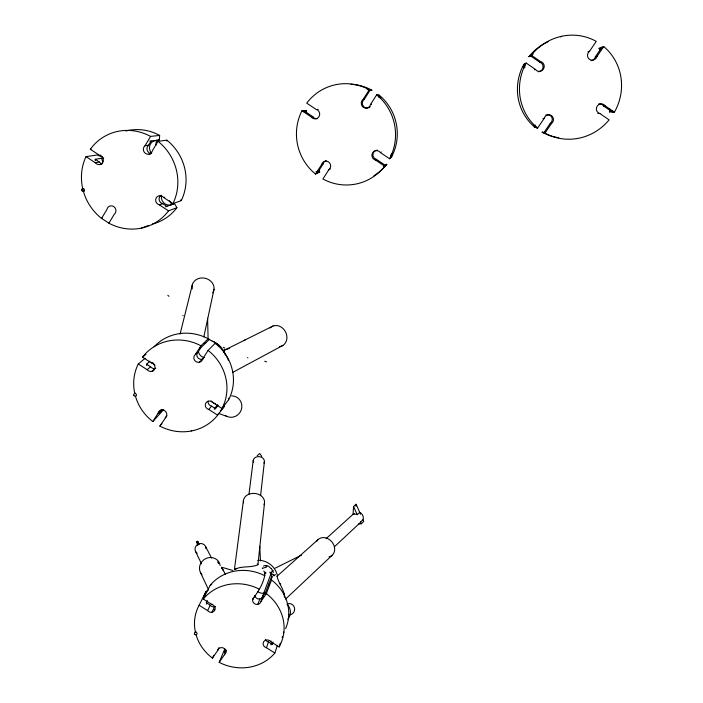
<?xml version="1.0" encoding="UTF-8"?>
<svg xmlns="http://www.w3.org/2000/svg" width="703" height="703" viewBox="0 0 703 703"><rect width="100%" height="100%" fill="white"/><g stroke="black" fill="none" stroke-linecap="round" stroke-linejoin="round"><path stroke-width="1.05" d="M285.576 628.658A43.946 40.625 19.7 0 0 271.534 580.019L271.595 576.601L265.479 592.576L263.063 596.091L261.015 601.408A4.306 3.998 19.3 0 1 254.556 603.719A4.306 3.998 19.3 0 1 254.214 597.102L254.75 595.766M609.765 109.123L609.448 111.918L614.404 112.199A52.558 50.519 -59.6 0 0 603.719 46.53L599.044 48.279L600.002 50.15M254.214 597.102C259.407 589.87 264.425 581.478 265.093 572.462L264.539 573.85M392.01 153.641L391.501 157.077L389.585 158.755L380.385 152.577A4.772 4.693 84.8 0 0 372.678 152.762A4.772 4.693 84.8 0 0 375.551 160.047L384.743 166.207L386.799 164.3L384.049 165.882M362.976 519.763L360.454 522.101A5.554 4.649 48.9 0 1 358.899 523.902L361.201 523.779L363.715 521.441L362.976 519.763A5.527 4.64 48.8 0 0 359.708 512.373L357.177 514.675A5.554 4.649 48.9 0 0 353.047 514.543L353.565 506.512L356.122 504.244L360.525 514.218M355.99 506.239L356.122 504.244M125.811 131.004A48.577 46.09 58.1 0 1 159.651 135.407L159.317 139.985L151.101 141.022A8.049 7.636 61.3 0 0 149.739 141.145M262.386 567.831L262.421 568.595M166.769 141.031L166.848 140.169L158.008 141.321L152.446 150.6A4.789 4.543 61.1 0 1 145.556 153.465A4.789 4.543 61.1 0 1 145.038 145.706L150.591 136.408L159.651 135.407M234.451 569.535C241.393 565.537 250.989 568.103 257.913 564.729L264.504 503.058M260.593 495.633L264.39 461.836M257.922 564.676L257.693 563.955M306.376 111.9L306.534 110.512L301.974 110.714A50.695 49.526 80.4 0 0 315.577 174.08L319.698 171.954L318.687 170.144M248.985 494.209L253.221 460.43M243.431 500.483L234.415 569.606L236.841 568.525M523.304 67.154L523.858 64.307L525.238 63.551A14.078 13.542 -64.7 0 0 524.763 67.901M273.924 575.915L273.977 575.212M203.826 336.913L214.028 289.205M180.082 334.066L192.481 284.249M277.36 645.38L274.873 653.034L266.463 647.727A4.271 3.937 17.5 0 1 263.739 641.619A4.271 3.937 17.5 0 1 270.699 641.628L279.126 646.953L280.348 643.131M282.14 637.507L282.439 636.575M283.617 632.902L283.907 631.997M271.666 642.384L270.883 644.73A7.188 6.626 17.5 0 0 272.237 644.361L273.019 642.024M270.699 641.628L270.945 640.908M266.463 647.727L268.441 641.962A4.227 3.902 17.5 0 1 265.356 639.343M261.015 601.408L266.349 593.631L271.534 580.019M261.78 598.517L272.272 570.361M257.781 604.369L259.864 599.026M274.873 653.034A45.194 41.644 19.6 0 1 219.178 662.358L224.371 654.792L226.032 650.776M225.76 652.305A7.171 6.573 20 0 1 224.433 652.393L225.663 649.44M219.178 662.358L224.793 648.931M196.049 634.739A45.194 41.644 19.6 0 0 212.455 658.131L217.64 650.556L218.888 647.656M212.455 658.131L213.721 655.222M211.946 612.243L214.503 606.83M208.22 590.142L206.128 591.364L199.116 605.23L207.613 610.591A4.297 3.963 21.8 0 0 214.582 610.582A4.297 3.963 21.8 0 0 211.788 604.413L211.946 604.079M207.613 610.591L210.223 605.195A4.253 3.928 21.8 0 0 215.593 606.487M195.891 631.364L195.434 632.296L195.118 630.705A45.194 41.644 19.6 0 1 199.116 605.23M206.577 604.123A7.223 6.67 21.8 0 1 206.383 602.77L207.455 600.599M211.788 604.413L203.281 599.044L210.188 585.327L211.744 584.43M109.545 222.956L108.895 223.185L114.29 214.187A4.71 4.446 54.5 0 0 113.737 206.594A4.71 4.446 54.5 0 0 106.961 209.389L101.575 218.405L108.895 223.185A50.089 47.435 57.7 0 0 168.5 210.874L176.928 207.675L174.537 203.624L166.391 206.506M150.846 153.588A4.736 4.49 61.3 0 1 148.597 145.205L151.101 141.022M135.459 396.237A47.47 45.045 36.1 0 0 152.806 421.554L158.096 413.223L161.347 409.805A4.42 4.174 34.8 0 1 161.418 409.515M195.504 354.374L200.961 345.797L208.264 338.758L209.415 339.373L200.838 347.695L198.378 351.57L195.504 354.374A4.526 4.323 37.8 0 0 195.944 361.597A4.526 4.323 37.8 0 0 202.631 358.996L204.213 357.379M158.474 412.274A7.522 7.1 34.8 0 0 158.948 413.575L161.347 409.805M315.577 174.089L321.473 164.818L323.002 164.107A4.701 4.605 72.3 0 1 326.236 160.636M371.571 104.334L370.604 104.352A4.859 4.736 87.2 0 1 363.398 107.313A4.859 4.736 87.2 0 1 363.17 99.334L369.26 89.782L371.817 90.186A49.166 48.041 81.1 0 0 350.982 84.307M323.002 164.107L317.167 173.263A13.401 13.12 72.3 0 1 316.042 171.523M370.226 106.751A4.807 4.675 87.4 0 1 363.425 106.32A4.807 4.675 87.4 0 1 364.233 99.378L370.244 89.94A13.7 13.339 87.4 0 0 367.142 89.527M224.231 404.761L224.398 406.255L217.658 415.192A47.47 45.045 36.1 0 1 159.845 426.08L166.936 415.798M202.631 358.996L208.097 350.428L215.188 343.266L217.412 344.734M330.269 168.957L328.828 169.731L322.914 178.984A50.695 49.526 80.4 0 0 384.743 166.207M370.604 104.352L376.694 94.808L379.031 95.054L380.833 98.042M533.524 124.914L535.009 127.34L537.584 128.104L544.034 118.579A4.921 4.763 -58.4 0 1 551.442 115.6A4.921 4.763 -58.4 0 1 551.407 123.605L544.948 133.122L542.145 132.199L545.361 132.559M603.719 46.53L597.058 56.345A5.053 4.824 -60.4 0 1 589.518 59.403A5.053 4.824 -60.4 0 1 589.606 51.214L596.258 41.38A52.558 50.519 -59.6 0 0 531.319 55.238L530.378 55.801L539.588 62.11L540.633 61.618A5 4.807 -64.7 0 1 543.384 69.175A5 4.807 -64.7 0 1 535.431 69.404L534.447 69.808M545.827 115.037A4.859 4.701 -58.6 0 1 550.247 123.359L543.867 132.762A13.858 13.41 -58.6 0 0 544.878 132.981M591.047 60.704A4.991 4.763 -60.5 0 0 595.336 56.899L601.909 47.206A14.218 13.585 -60.5 0 1 602.489 48.085M224.433 652.393L226.05 650.038M217.658 415.192L208.844 409.498A4.482 4.262 32.8 0 1 205.935 402.863A4.482 4.262 32.8 0 1 213.176 402.793L222.007 408.487L228.624 399.735L228.449 398.258M214.195 409.084A7.531 7.171 32.9 0 0 215.522 408.689L218.176 405.262M214.38 408.759L217.57 404.664M208.844 409.498L211.541 406.114A4.429 4.218 32.9 0 1 208.062 401.158M191.225 431.001L191.699 430.394M163.711 409.533L152.806 421.554M318.239 539.421L277.079 576.196C278.116 582.611 283.845 588.798 284.337 595.854M159.845 426.08L160.381 425.482M160.917 424.893L161.98 423.724M158.948 413.575L162.876 409.427M218.334 346.324L218.853 345.419M199.309 362.273L202.13 359.382M285.611 599.053L332.08 555.344M334.637 546.556L359.532 523.313M135.371 393.047L134.783 393.583L134.431 391.843A47.47 45.045 36.1 0 1 138.28 363.969L145.126 358.293M353.047 514.543L354.163 513.533M326.157 538.595L353.609 513.814M151.707 371.465L155.047 368.486M257.175 455.711L259.715 453.479L261.788 456.396M138.28 363.969L147.182 369.716L150.574 366.755A4.473 4.236 39.2 0 0 155.802 368.267M147.182 369.716A4.526 4.28 39.1 0 0 154.432 369.611A4.526 4.28 39.1 0 0 151.444 362.915L152.085 362.37M146.751 365.542A7.601 7.197 39.2 0 1 146.558 364.163L150.003 361.228M276.982 576.24L277.448 576.398M151.444 362.915L142.533 357.159L144.256 355.753M144.818 355.287L145.952 354.356M375.551 160.047L376.457 159.379A4.719 4.64 85.1 0 1 377.151 150.073M533.199 54.096A14.078 13.542 -64.7 0 0 530.405 55.774L528.928 56.679L532.356 54.772M380.385 152.577L381.237 151.997M263.423 566.108L264.715 565.555M560.59 36.934L561.662 36.275M232.456 372.528L282.87 345.454M525.246 63.507L526.134 63.033L535.431 69.404M257.764 560.493L258.291 560.212A18.884 17.584 19.8 0 1 276.015 571.513L277.659 575.942M243.739 340.612L273.115 325.981M245.409 339.795L223.361 350.727L227.245 357.511M275.128 568.182L301.613 555.08M141.347 228.141L143.113 227.438M143.702 227.201L144.862 226.735M146.013 226.269L146.584 226.041M147.727 225.584L148.298 225.355M587.972 51.829L589.606 51.214M168.5 210.874L159.344 204.854A4.719 4.499 56.2 0 1 156.277 197.754A4.719 4.499 56.2 0 1 163.764 197.587L172.929 203.624L181.242 200.636A48.577 46.09 58.1 0 0 166.848 140.169M159.344 204.854L162.701 203.685L166.839 206.41A7.926 7.557 56.4 0 1 165.565 206.831M223.528 350.358L229.301 348.398M163.764 197.587L164.801 197.244M102.243 218.185L101.575 218.405A50.089 47.435 57.7 0 1 86.003 156.637L96.926 155.038L102.401 156.918M595.336 56.899L597.058 56.345M196.673 541.591L197.736 541.284L199.239 544.271L198.167 544.579L196.673 541.591L197.684 545.642M158.193 140.099L156.101 141.874L156.013 145.134M83.385 191.374L84.114 191.198M99.949 164.555L101.478 164.282M149.036 154.159L150.802 153.86M86.003 156.637L95.257 162.718L99.36 162.033A4.719 4.446 58.9 0 0 102.181 163.843M95.38 160.679A8.032 7.566 58.9 0 1 95.186 159.291L103.728 157.947M150.591 136.408A50.089 47.435 57.7 0 0 90.327 149.264L99.598 155.363L100.872 155.17M145.038 145.706L148.597 145.205M90.327 149.264L91.021 149.177M173.474 203.94L170.987 203.281L169.379 200.759M301.974 110.714L311.253 116.926L312.905 116.768A4.78 4.64 78 0 0 317.317 118.666M368.627 89.791L371.817 90.186M598.631 103.956A4.912 4.71 -55 0 1 603.376 105.837L605.186 105.872L614.404 112.199M363.17 99.334L364.233 99.378M544.948 133.122A52.558 50.519 -59.6 0 0 609.123 119.862L599.905 113.552L598.165 113.429A4.912 4.71 -55 0 1 597.84 113.341M266.235 565.467L268.748 566.381L271.244 568.789M542.962 118.394L544.034 118.579M550.247 123.359L551.407 123.605M222.64 569.492L221.638 567.207L232.798 570.467M218.29 413.32L227.025 416.457M208.642 338.995L208.211 338.793A46.099 43.841 36.4 0 0 154.098 346.737M209.301 339.514L210.962 340.287M212.772 341.157L217.974 344.584M206.383 602.77L210.223 605.195M268.441 641.962L272.237 644.361M146.558 364.163L150.574 366.755M211.541 406.114L215.522 408.689M95.186 159.291L99.36 162.033M312.905 116.768L303.731 110.617A13.629 13.234 78 0 0 303.529 111.68M376.457 159.379L385.534 165.477A13.462 13.225 85.1 0 1 383.82 166.602M531.319 55.238L540.633 61.618M603.376 105.837L612.498 112.085A13.998 13.436 -55 0 0 612.752 111.048M218.984 345.56L219.626 346.271M264.231 571.609L263.722 571.038M223.378 350.735L224.547 352.607M221.99 568.411L221.735 567.488L222.35 568.446M180.776 199.88L181.242 200.636M224.319 352.511L224.02 351.948A19.746 18.867 37.3 0 0 211.102 340.735M221.744 567.426L225.355 574.219M217.64 561.882L218.589 563.683M224.723 353.266L225.487 354.646M272.492 570.774L273.362 572.664M205.531 546.389L211.594 558.085M222.464 568.657L223.282 570.678M195.46 551.301L201.55 563.903M224.872 353.257L225.443 354.532M200.355 572.304L208.246 589.096M227.377 357.792L227.904 358.996M353.565 506.512L357.177 514.675M360.454 522.101L361.201 523.779M228.176 359.655L228.431 360.323M197.736 541.284L198.237 543.314M284.381 596.153L284.495 597.251M259.759 546.257L260.47 560.889M207.587 318.283L208.114 339.382M537.584 128.104A52.558 50.519 -59.6 0 1 526.134 63.033M599.044 48.279A50.924 48.973 -59.9 0 1 600.757 49.781M610.564 109.853A50.924 48.973 -59.9 0 1 609.448 111.918M558.762 137.7A50.924 48.973 -59.9 0 1 542.145 132.199M535.009 127.34A50.924 48.973 -59.9 0 1 523.858 64.307M528.928 56.679A50.924 48.973 -59.9 0 1 548.498 41.53M536.591 127.814A13.858 13.41 -58.6 0 1 535.053 125.055M599.905 113.552A4.974 4.772 -54.8 0 1 597.242 106.074A4.974 4.772 -54.8 0 1 605.186 105.872M539.588 62.11A4.939 4.754 -64.7 0 1 538.278 71.794M369.26 89.782A50.695 49.526 80.4 0 0 306.719 103.13L316.007 109.36A4.833 4.693 77.8 0 1 318.96 116.724A4.833 4.693 77.8 0 1 311.253 116.926M376.694 94.808A50.695 49.526 80.4 0 1 389.585 158.755M319.698 171.954A49.166 48.041 81.1 0 1 318.002 170.521M305.568 112.542A49.166 48.041 81.1 0 1 306.534 110.512M379.031 95.054A49.166 48.041 81.1 0 1 391.501 157.077M386.799 164.3A49.166 48.041 81.1 0 1 373.829 175.776M321.473 164.818A4.754 4.657 71.9 0 1 328.556 161.936A4.754 4.657 71.9 0 1 328.828 169.731M390.736 154.985A13.462 13.225 85.1 0 1 390.332 158.105M377.599 94.905A13.7 13.339 87.4 0 1 379.198 97.664M317.607 109.29A4.78 4.64 78 0 1 318.257 109.492M158.008 141.321A50.089 47.435 57.7 0 1 172.929 203.624M99.598 155.363A4.78 4.499 58.7 0 1 102.743 162.534A4.78 4.499 58.7 0 1 95.257 162.718M102.84 161.831A7.882 7.425 59.1 0 1 101.803 158.245M151.347 153.026A7.891 7.505 61.5 0 1 156.716 140.31M176.928 207.675A48.577 46.09 58.1 0 1 152.323 224.046M172.103 204.503A7.786 7.425 56.7 0 1 161.409 196.084M162.701 203.685A4.666 4.446 56.4 0 1 161.286 195.126M158.105 140.02A11.846 4.236 36.1 0 1 159.186 139.853M174.608 203.413A11.406 4.262 -59.7 0 1 173.536 203.8M154.95 365.103A7.461 7.074 39.5 0 1 153.008 362.845M168.913 296.306A107.849 1.125 42.9 0 1 167.841 295.313M182.868 315.383A64.799 0.677 42.5 0 1 183.14 315.638M203.861 357.563A7.478 7.153 38.2 0 1 198.351 351.324M204.081 343.407A7.478 7.153 38.2 0 1 205.373 343.301M215.628 403.663A7.399 7.056 33 0 1 211.146 401.061M231.621 395.886A10.782 10.422 -61.8 0 1 241.296 409.752A10.782 10.422 -61.8 0 1 225.153 415.403M192.262 288.924A11.107 9.605 14.3 0 1 204.687 278.16A11.107 9.605 14.3 0 1 212.728 292.87M270.04 327.993A10.94 9.332 61.8 0 1 285.559 331.913A10.94 9.332 61.8 0 1 279.574 346.632M142.533 357.159A47.47 45.045 36.1 0 1 200.961 345.797M208.097 350.428A47.47 45.045 36.1 0 1 222.007 408.487M202.947 359.136A4.482 4.28 38 0 1 198.378 351.57M224.398 406.255A46.099 43.841 36.4 0 1 220.338 410.693M215.188 343.266A46.099 43.841 36.4 0 1 228.624 399.735M208.396 338.837A23.234 0.694 31.7 0 1 208.176 338.618M199.344 347.836A7.61 7.276 38 0 1 200.838 347.695M247.913 357.88A66.416 1.336 28.9 0 1 247.526 357.66M264.706 361.228A103.754 1.16 20 0 1 266.604 361.904M223.352 347.335A37.101 0.685 28.1 0 1 224.749 348.055M214.643 342.352A19.007 0.633 30.3 0 1 214.969 342.528M218.73 345.182A25.326 0.492 38.7 0 1 218.835 345.287M218.642 345.103A37.452 1.344 35.6 0 1 217.842 344.672M158.096 413.223A4.473 4.218 34.7 0 1 164.678 410.693A4.473 4.218 34.7 0 1 165.152 417.758M203.352 597.902A43.946 40.625 19.7 0 1 206.128 591.364M210.188 585.327A43.946 40.625 19.7 0 1 264.917 575.81M275.497 574.65A101.601 12.056 42.8 0 1 273.775 575.019M270.224 572.848A61.381 7.338 42.6 0 1 271.991 576.302M272.667 577.014A22.206 2.461 35.8 0 1 272.166 577.04M266.261 592.295A7.127 6.626 19.3 0 1 257.913 591.689M268.704 584.14A7.127 6.626 19.3 0 1 269.144 585.353M287.017 604.343A10.536 10.176 -88.4 0 1 287.861 619.229M243.546 502.873A10.615 8.339 5.2 0 1 254.697 493.427A10.615 8.339 5.2 0 1 264.047 504.684M201.989 574.694A10.624 9.868 -32.9 0 1 205.566 558.7A10.624 9.868 -32.9 0 1 220.171 565.502M316.587 541.547A10.545 8.656 49.2 0 1 332.001 542.022A10.545 8.656 49.2 0 1 329.013 556.908M266.349 593.631A45.194 41.644 19.6 0 1 279.126 646.953M203.281 599.044A45.194 41.644 19.6 0 1 259.548 589.316M253.44 599.237A7.25 6.731 19.3 0 1 253.001 598.675M265.479 592.576A7.25 6.731 19.3 0 1 265.919 593.807M263.063 596.091A4.262 3.954 19.3 0 1 254.802 595.81M279.592 583.639A6.309 5.035 49.6 0 1 280.699 584.035M284.24 593.279A6.309 5.035 49.6 0 1 283.924 593.692M214.556 609.642A7.223 6.67 21.8 0 1 213.897 609.659M266.042 572.963A22.162 2.381 31.7 0 1 265.031 572.049M274.091 575.555A63.63 7.812 29.1 0 1 269.829 572.066M263.212 568.156A99.598 14.921 20.3 0 1 266.296 567.312M265.549 566.056A35.466 5.738 28.4 0 1 266.955 566.152M265.927 565.502A24.06 3.647 27.1 0 1 266.103 565.511M266.288 565.651A18.146 3.102 30.6 0 1 266.551 565.687M271.42 568.912A24.113 3.304 39 0 1 271.639 569.219M272.685 569.887A35.581 5.756 35.9 0 1 273.159 570.959M217.64 650.556A4.262 3.902 19.9 0 1 223.993 648.315A4.262 3.902 19.9 0 1 224.371 654.792M253.388 462.126A5.624 4.517 5.6 0 1 259.24 456.625A5.624 4.517 5.6 0 1 263.941 463.145M287.36 603.886A5.642 5.457 -88.9 0 1 294.601 608.271A5.642 5.457 -88.9 0 1 289.1 614.835M197.148 553.27A5.606 5.229 -31.9 0 1 198.167 544.148A5.606 5.229 -31.9 0 1 205.988 548.753M81.61 189.898A1.485 1.388 55.9 0 0 83.771 191.225A1.485 1.388 55.9 0 0 83.701 188.712A1.485 1.388 55.9 0 0 81.61 189.898M133.842 395.385A1.406 1.318 37.5 0 0 136.206 395.771A1.406 1.318 37.5 0 0 135.248 393.575A1.406 1.318 37.5 0 0 133.842 395.385M194.643 634.168A1.336 1.221 21.8 0 0 196.919 634.115A1.336 1.221 21.8 0 0 195.61 632.287A1.336 1.221 21.8 0 0 194.643 634.168"/></g></svg>
